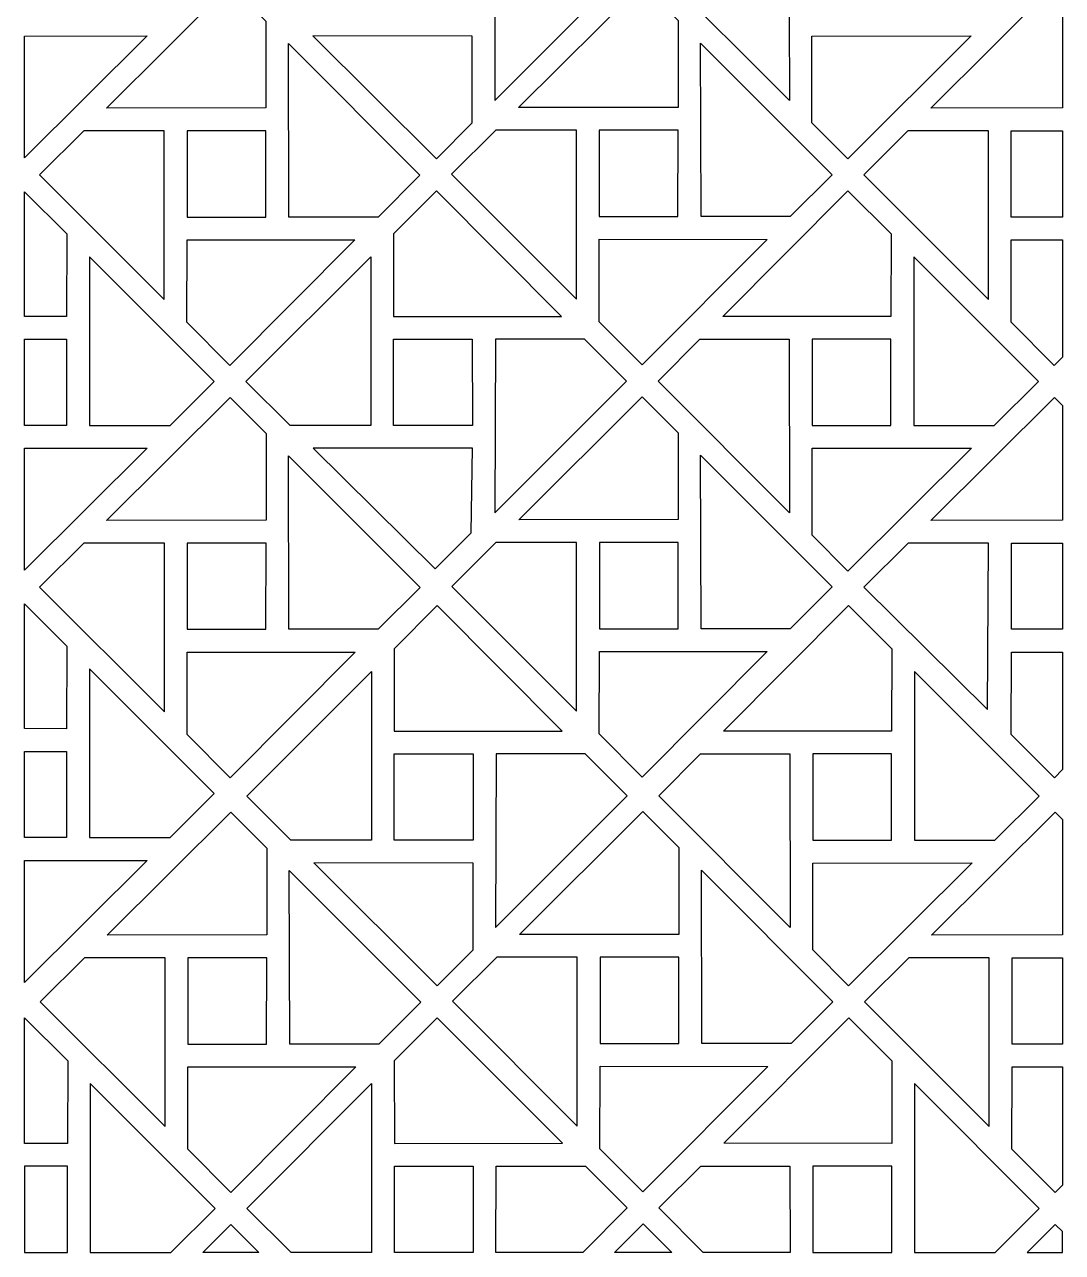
# Model space of a CAD drawing. Header units: centimetres. Extents: x -89 to 89, y -108 to 108.
# Drawn here: x -88.9 to -7.1, y -107.6 to -10.8 of the extents above; entities that cross this region are included whole.
import ezdxf

# ---------------------------------------------------------------- set-up
doc = ezdxf.new("R2010")
doc.units = ezdxf.units.CM
doc.header["$MEASUREMENT"] = 0
doc.layers.add('layer 1', color=7, linetype='Continuous')

msp = doc.modelspace()

# ---------------------------------------------------------------- linework, layer by layer
at = {"layer": 'layer 1', "color": 73}
for points, knots in [([(-51.82533, -16.75327), (-51.82533, -16.75327), (-51.78611, -3.07059), (-51.78611, -3.07059), (-51.78611, -3.07059), (-51.78611, -3.07059), (-44.75305, -3.07059), (-44.75305, -3.07059), (-44.75305, -3.07059), (-44.75305, -3.07059), (-41.45039, -6.36409), (-41.45039, -6.36409), (-41.45039, -6.36409), (-41.45039, -6.36409), (-51.82533, -16.75327), (-51.82533, -16.75327)], [0, 0, 0, 0, 0.2, 0.2, 0.2, 0.2, 0.4, 0.4, 0.4, 0.4, 0.6, 0.6, 0.6, 0.6, 1, 1, 1, 1]), ([(-28.58109, -16.75327), (-28.58109, -16.75327), (-28.62031, -3.07059), (-28.62031, -3.07059), (-28.62031, -3.07059), (-28.62031, -3.07059), (-35.65337, -3.07059), (-35.65337, -3.07059), (-35.65337, -3.07059), (-35.65337, -3.07059), (-38.95603, -6.36409), (-38.95603, -6.36409), (-38.95603, -6.36409), (-38.95603, -6.36409), (-28.58109, -16.75327), (-28.58109, -16.75327)], [0, 0, 0, 0, 0.2, 0.2, 0.2, 0.2, 0.4, 0.4, 0.4, 0.4, 0.6, 0.6, 0.6, 0.6, 1, 1, 1, 1]), ([(-69.86906, -17.34651), (-69.86906, -17.34651), (-69.87036, -10.4938), (-69.87036, -10.4938), (-69.87036, -10.4938), (-69.87036, -10.4938), (-72.70227, -7.65749), (-72.70227, -7.65749), (-72.70227, -7.65749), (-72.70227, -7.65749), (-82.44073, -17.35775), (-82.44073, -17.35775), (-82.44073, -17.35775), (-82.44073, -17.35775), (-69.86906, -17.34651), (-69.86906, -17.34651)], [0, 0, 0, 0, 0.2, 0.2, 0.2, 0.2, 0.4, 0.4, 0.4, 0.4, 0.6, 0.6, 0.6, 0.6, 1, 1, 1, 1]), ([(-37.36549, -17.30217), (-37.36549, -17.30217), (-37.36679, -10.44946), (-37.36679, -10.44946), (-37.36679, -10.44946), (-37.36679, -10.44946), (-40.1987, -7.61315), (-40.1987, -7.61315), (-40.1987, -7.61315), (-40.1987, -7.61315), (-49.93716, -17.31341), (-49.93716, -17.31341), (-49.93716, -17.31341), (-49.93716, -17.31341), (-37.36549, -17.30217), (-37.36549, -17.30217)], [0, 0, 0, 0, 0.2, 0.2, 0.2, 0.2, 0.4, 0.4, 0.4, 0.4, 0.6, 0.6, 0.6, 0.6, 1, 1, 1, 1]), ([(-7.05423, -17.34827), (-7.05423, -17.34827), (-7.05424, -8.30659), (-7.05424, -8.30659), (-7.05424, -8.30659), (-7.05424, -8.30659), (-7.70253, -7.65729), (-7.70253, -7.65729), (-7.70253, -7.65729), (-7.70253, -7.65729), (-17.44099, -17.35755), (-17.44099, -17.35755), (-17.44099, -17.35755), (-17.44099, -17.35755), (-7.05423, -17.34827), (-7.05423, -17.34827)], [0, 0, 0, 0, 0.2, 0.2, 0.2, 0.2, 0.4, 0.4, 0.4, 0.4, 0.6, 0.6, 0.6, 0.6, 1, 1, 1, 1]), ([(-88.90138, -11.67238), (-88.90138, -11.67238), (-88.90136, -21.2869), (-88.90136, -21.2869), (-88.90136, -21.2869), (-88.90136, -21.2869), (-79.24029, -11.66372), (-79.24029, -11.66372), (-79.24029, -11.66372), (-79.24029, -11.66372), (-88.90138, -11.67238), (-88.90138, -11.67238)], [0, 0, 0, 0, 0.25, 0.25, 0.25, 0.25, 0.5, 0.5, 0.5, 0.5, 1, 1, 1, 1]), ([(-68.09994, -12.2682), (-68.09994, -12.2682), (-68.06072, -25.95088), (-68.06072, -25.95088), (-68.06072, -25.95088), (-68.06072, -25.95088), (-61.02766, -25.95088), (-61.02766, -25.95088), (-61.02766, -25.95088), (-61.02766, -25.95088), (-57.725, -22.65738), (-57.725, -22.65738), (-57.725, -22.65738), (-57.725, -22.65738), (-68.09994, -12.2682), (-68.09994, -12.2682)], [0, 0, 0, 0, 0.2, 0.2, 0.2, 0.2, 0.4, 0.4, 0.4, 0.4, 0.6, 0.6, 0.6, 0.6, 1, 1, 1, 1]), ([(-53.59445, -11.67496), (-53.59445, -11.67496), (-53.59575, -18.52767), (-53.59575, -18.52767), (-53.59575, -18.52767), (-53.59575, -18.52767), (-56.42766, -21.36398), (-56.42766, -21.36398), (-56.42766, -21.36398), (-56.42766, -21.36398), (-66.16612, -11.66372), (-66.16612, -11.66372), (-66.16612, -11.66372), (-66.16612, -11.66372), (-53.59445, -11.67496), (-53.59445, -11.67496)], [0, 0, 0, 0, 0.2, 0.2, 0.2, 0.2, 0.4, 0.4, 0.4, 0.4, 0.6, 0.6, 0.6, 0.6, 1, 1, 1, 1]), ([(-35.59637, -12.22386), (-35.59637, -12.22386), (-35.55715, -25.90654), (-35.55715, -25.90654), (-35.55715, -25.90654), (-35.55715, -25.90654), (-28.52409, -25.90654), (-28.52409, -25.90654), (-28.52409, -25.90654), (-28.52409, -25.90654), (-25.22143, -22.61304), (-25.22143, -22.61304), (-25.22143, -22.61304), (-25.22143, -22.61304), (-35.59637, -12.22386), (-35.59637, -12.22386)], [0, 0, 0, 0, 0.2, 0.2, 0.2, 0.2, 0.4, 0.4, 0.4, 0.4, 0.6, 0.6, 0.6, 0.6, 1, 1, 1, 1]), ([(-26.81197, -11.67496), (-26.81197, -11.67496), (-26.81067, -18.52767), (-26.81067, -18.52767), (-26.81067, -18.52767), (-26.81067, -18.52767), (-23.97876, -21.36398), (-23.97876, -21.36398), (-23.97876, -21.36398), (-23.97876, -21.36398), (-14.2403, -11.66372), (-14.2403, -11.66372), (-14.2403, -11.66372), (-14.2403, -11.66372), (-26.81197, -11.67496), (-26.81197, -11.67496)], [0, 0, 0, 0, 0.2, 0.2, 0.2, 0.2, 0.4, 0.4, 0.4, 0.4, 0.6, 0.6, 0.6, 0.6, 1, 1, 1, 1]), ([(-77.88712, -32.46504), (-77.88712, -32.46504), (-87.72497, -22.6213), (-87.72497, -22.6213), (-87.72497, -22.6213), (-87.72497, -22.6213), (-84.23843, -19.152), (-84.23843, -19.152), (-84.23843, -19.152), (-84.23843, -19.152), (-77.8867, -19.15182), (-77.8867, -19.15182), (-77.8867, -19.15182), (-77.8867, -19.15182), (-77.88712, -32.46504), (-77.88712, -32.46504)], [0, 0, 0, 0, 0.2, 0.2, 0.2, 0.2, 0.4, 0.4, 0.4, 0.4, 0.6, 0.6, 0.6, 0.6, 1, 1, 1, 1]), ([(-76.08492, -19.15201), (-76.08492, -19.15201), (-69.86786, -19.15069), (-69.86786, -19.15069), (-69.86786, -19.15069), (-69.86786, -19.15069), (-69.87713, -25.95088), (-69.87713, -25.95088), (-69.87713, -25.95088), (-69.87713, -25.95088), (-76.08452, -25.95088), (-76.08452, -25.95088), (-76.08452, -25.95088), (-76.08452, -25.95088), (-76.08492, -19.15201), (-76.08492, -19.15201)], [0, 0, 0, 0, 0.2, 0.2, 0.2, 0.2, 0.4, 0.4, 0.4, 0.4, 0.6, 0.6, 0.6, 0.6, 1, 1, 1, 1]), ([(-45.38355, -32.4207), (-45.38355, -32.4207), (-55.2214, -22.57696), (-55.2214, -22.57696), (-55.2214, -22.57696), (-55.2214, -22.57696), (-51.73486, -19.10766), (-51.73486, -19.10766), (-51.73486, -19.10766), (-51.73486, -19.10766), (-45.38313, -19.10748), (-45.38313, -19.10748), (-45.38313, -19.10748), (-45.38313, -19.10748), (-45.38355, -32.4207), (-45.38355, -32.4207)], [0, 0, 0, 0, 0.2, 0.2, 0.2, 0.2, 0.4, 0.4, 0.4, 0.4, 0.6, 0.6, 0.6, 0.6, 1, 1, 1, 1]), ([(-43.58135, -19.10767), (-43.58135, -19.10767), (-37.36429, -19.10635), (-37.36429, -19.10635), (-37.36429, -19.10635), (-37.36429, -19.10635), (-37.37356, -25.90654), (-37.37356, -25.90654), (-37.37356, -25.90654), (-37.37356, -25.90654), (-43.58095, -25.90654), (-43.58095, -25.90654), (-43.58095, -25.90654), (-43.58095, -25.90654), (-43.58135, -19.10767), (-43.58135, -19.10767)], [0, 0, 0, 0, 0.2, 0.2, 0.2, 0.2, 0.4, 0.4, 0.4, 0.4, 0.6, 0.6, 0.6, 0.6, 1, 1, 1, 1]), ([(-12.88738, -32.46484), (-12.88738, -32.46484), (-22.72523, -22.6211), (-22.72523, -22.6211), (-22.72523, -22.6211), (-22.72523, -22.6211), (-19.23869, -19.1518), (-19.23869, -19.1518), (-19.23869, -19.1518), (-19.23869, -19.1518), (-12.88696, -19.15162), (-12.88696, -19.15162), (-12.88696, -19.15162), (-12.88696, -19.15162), (-12.88738, -32.46484), (-12.88738, -32.46484)], [0, 0, 0, 0, 0.2, 0.2, 0.2, 0.2, 0.4, 0.4, 0.4, 0.4, 0.6, 0.6, 0.6, 0.6, 1, 1, 1, 1]), ([(-7.05424, -25.95068), (-7.05424, -25.95068), (-7.05423, -19.15096), (-7.05423, -19.15096), (-7.05423, -19.15096), (-7.05423, -19.15096), (-11.08518, -19.15181), (-11.08518, -19.15181), (-11.08518, -19.15181), (-11.08518, -19.15181), (-11.08478, -25.95068), (-11.08478, -25.95068), (-11.08478, -25.95068), (-11.08478, -25.95068), (-7.05424, -25.95068), (-7.05424, -25.95068)], [0, 0, 0, 0, 0.2, 0.2, 0.2, 0.2, 0.4, 0.4, 0.4, 0.4, 0.6, 0.6, 0.6, 0.6, 1, 1, 1, 1]), ([(-88.90138, -23.95147), (-88.90138, -23.95147), (-88.90136, -33.79505), (-88.90136, -33.79505), (-88.90136, -33.79505), (-88.90136, -33.79505), (-85.58544, -33.79851), (-85.58544, -33.79851), (-85.58544, -33.79851), (-85.58544, -33.79851), (-85.56743, -27.28826), (-85.56743, -27.28826), (-85.56743, -27.28826), (-85.56743, -27.28826), (-88.90138, -23.95147), (-88.90138, -23.95147)], [0, 0, 0, 0, 0.2, 0.2, 0.2, 0.2, 0.4, 0.4, 0.4, 0.4, 0.6, 0.6, 0.6, 0.6, 1, 1, 1, 1]), ([(-46.55884, -33.7847), (-46.55884, -33.7847), (-59.79877, -33.79851), (-59.79877, -33.79851), (-59.79877, -33.79851), (-59.79877, -33.79851), (-59.81678, -27.28826), (-59.81678, -27.28826), (-59.81678, -27.28826), (-59.81678, -27.28826), (-56.41657, -23.88514), (-56.41657, -23.88514), (-56.41657, -23.88514), (-56.41657, -23.88514), (-46.55884, -33.7847), (-46.55884, -33.7847)], [0, 0, 0, 0, 0.2, 0.2, 0.2, 0.2, 0.4, 0.4, 0.4, 0.4, 0.6, 0.6, 0.6, 0.6, 1, 1, 1, 1]), ([(-33.82538, -33.7847), (-33.82538, -33.7847), (-20.58545, -33.79851), (-20.58545, -33.79851), (-20.58545, -33.79851), (-20.58545, -33.79851), (-20.56744, -27.28826), (-20.56744, -27.28826), (-20.56744, -27.28826), (-20.56744, -27.28826), (-23.96765, -23.88514), (-23.96765, -23.88514), (-23.96765, -23.88514), (-23.96765, -23.88514), (-33.82538, -33.7847), (-33.82538, -33.7847)], [0, 0, 0, 0, 0.2, 0.2, 0.2, 0.2, 0.4, 0.4, 0.4, 0.4, 0.6, 0.6, 0.6, 0.6, 1, 1, 1, 1]), ([(-62.84455, -27.75788), (-62.84455, -27.75788), (-76.08448, -27.74407), (-76.08448, -27.74407), (-76.08448, -27.74407), (-76.08448, -27.74407), (-76.10249, -34.25432), (-76.10249, -34.25432), (-76.10249, -34.25432), (-76.10249, -34.25432), (-72.70228, -37.65744), (-72.70228, -37.65744), (-72.70228, -37.65744), (-72.70228, -37.65744), (-62.84455, -27.75788), (-62.84455, -27.75788)], [0, 0, 0, 0, 0.2, 0.2, 0.2, 0.2, 0.4, 0.4, 0.4, 0.4, 0.6, 0.6, 0.6, 0.6, 1, 1, 1, 1]), ([(-30.34098, -27.71354), (-30.34098, -27.71354), (-43.58091, -27.69973), (-43.58091, -27.69973), (-43.58091, -27.69973), (-43.58091, -27.69973), (-43.59892, -34.20998), (-43.59892, -34.20998), (-43.59892, -34.20998), (-43.59892, -34.20998), (-40.19871, -37.6131), (-40.19871, -37.6131), (-40.19871, -37.6131), (-40.19871, -37.6131), (-30.34098, -27.71354), (-30.34098, -27.71354)], [0, 0, 0, 0, 0.2, 0.2, 0.2, 0.2, 0.4, 0.4, 0.4, 0.4, 0.6, 0.6, 0.6, 0.6, 1, 1, 1, 1]), ([(-7.05424, -37.00617), (-7.05424, -37.00617), (-7.05424, -27.74807), (-7.05424, -27.74807), (-7.05424, -27.74807), (-7.05424, -27.74807), (-11.08474, -27.74387), (-11.08474, -27.74387), (-11.08474, -27.74387), (-11.08474, -27.74387), (-11.10275, -34.25412), (-11.10275, -34.25412), (-11.10275, -34.25412), (-11.10275, -34.25412), (-7.70254, -37.65724), (-7.70254, -37.65724), (-7.70254, -37.65724), (-7.70254, -37.65724), (-7.05424, -37.00617), (-7.05424, -37.00617)], [0, 0, 0, 0, 0.16666667, 0.16666667, 0.16666667, 0.16666667, 0.33333333, 0.33333333, 0.33333333, 0.33333333, 0.5, 0.5, 0.5, 0.5, 0.66666667, 0.66666667, 0.66666667, 0.66666667, 1, 1, 1, 1]), ([(-83.7828, -29.07754), (-83.7828, -29.07754), (-73.94495, -38.92128), (-73.94495, -38.92128), (-73.94495, -38.92128), (-73.94495, -38.92128), (-77.43149, -42.39058), (-77.43149, -42.39058), (-77.43149, -42.39058), (-77.43149, -42.39058), (-83.78322, -42.39076), (-83.78322, -42.39076), (-83.78322, -42.39076), (-83.78322, -42.39076), (-83.7828, -29.07754), (-83.7828, -29.07754)], [0, 0, 0, 0, 0.2, 0.2, 0.2, 0.2, 0.4, 0.4, 0.4, 0.4, 0.6, 0.6, 0.6, 0.6, 1, 1, 1, 1]), ([(-61.60141, -29.07754), (-61.60141, -29.07754), (-71.43926, -38.92128), (-71.43926, -38.92128), (-71.43926, -38.92128), (-71.43926, -38.92128), (-67.95272, -42.39058), (-67.95272, -42.39058), (-67.95272, -42.39058), (-67.95272, -42.39058), (-61.60099, -42.39076), (-61.60099, -42.39076), (-61.60099, -42.39076), (-61.60099, -42.39076), (-61.60141, -29.07754), (-61.60141, -29.07754)], [0, 0, 0, 0, 0.2, 0.2, 0.2, 0.2, 0.4, 0.4, 0.4, 0.4, 0.6, 0.6, 0.6, 0.6, 1, 1, 1, 1]), ([(-18.78281, -29.07754), (-18.78281, -29.07754), (-8.94496, -38.92128), (-8.94496, -38.92128), (-8.94496, -38.92128), (-8.94496, -38.92128), (-12.4315, -42.39058), (-12.4315, -42.39058), (-12.4315, -42.39058), (-12.4315, -42.39058), (-18.78323, -42.39076), (-18.78323, -42.39076), (-18.78323, -42.39076), (-18.78323, -42.39076), (-18.78281, -29.07754), (-18.78281, -29.07754)], [0, 0, 0, 0, 0.2, 0.2, 0.2, 0.2, 0.4, 0.4, 0.4, 0.4, 0.6, 0.6, 0.6, 0.6, 1, 1, 1, 1]), ([(-88.90138, -35.5917), (-88.90138, -35.5917), (-88.90138, -42.39126), (-88.90138, -42.39126), (-88.90138, -42.39126), (-88.90138, -42.39126), (-85.585, -42.39057), (-85.585, -42.39057), (-85.585, -42.39057), (-85.585, -42.39057), (-85.5854, -35.5917), (-85.5854, -35.5917), (-85.5854, -35.5917), (-85.5854, -35.5917), (-88.90138, -35.5917), (-88.90138, -35.5917)], [0, 0, 0, 0, 0.2, 0.2, 0.2, 0.2, 0.4, 0.4, 0.4, 0.4, 0.6, 0.6, 0.6, 0.6, 1, 1, 1, 1]), ([(-59.79921, -42.39057), (-59.79921, -42.39057), (-53.58215, -42.39189), (-53.58215, -42.39189), (-53.58215, -42.39189), (-53.58215, -42.39189), (-53.59142, -35.5917), (-53.59142, -35.5917), (-53.59142, -35.5917), (-53.59142, -35.5917), (-59.79881, -35.5917), (-59.79881, -35.5917), (-59.79881, -35.5917), (-59.79881, -35.5917), (-59.79921, -42.39057), (-59.79921, -42.39057)], [0, 0, 0, 0, 0.2, 0.2, 0.2, 0.2, 0.4, 0.4, 0.4, 0.4, 0.6, 0.6, 0.6, 0.6, 1, 1, 1, 1]), ([(-51.81423, -49.27438), (-51.81423, -49.27438), (-51.77501, -35.5917), (-51.77501, -35.5917), (-51.77501, -35.5917), (-51.77501, -35.5917), (-44.74195, -35.5917), (-44.74195, -35.5917), (-44.74195, -35.5917), (-44.74195, -35.5917), (-41.43929, -38.8852), (-41.43929, -38.8852), (-41.43929, -38.8852), (-41.43929, -38.8852), (-51.81423, -49.27438), (-51.81423, -49.27438)], [0, 0, 0, 0, 0.2, 0.2, 0.2, 0.2, 0.4, 0.4, 0.4, 0.4, 0.6, 0.6, 0.6, 0.6, 1, 1, 1, 1]), ([(-28.56999, -49.27438), (-28.56999, -49.27438), (-28.60921, -35.5917), (-28.60921, -35.5917), (-28.60921, -35.5917), (-28.60921, -35.5917), (-35.64227, -35.5917), (-35.64227, -35.5917), (-35.64227, -35.5917), (-35.64227, -35.5917), (-38.94493, -38.8852), (-38.94493, -38.8852), (-38.94493, -38.8852), (-38.94493, -38.8852), (-28.56999, -49.27438), (-28.56999, -49.27438)], [0, 0, 0, 0, 0.2, 0.2, 0.2, 0.2, 0.4, 0.4, 0.4, 0.4, 0.6, 0.6, 0.6, 0.6, 1, 1, 1, 1]), ([(-20.58501, -42.39057), (-20.58501, -42.39057), (-26.80207, -42.39189), (-26.80207, -42.39189), (-26.80207, -42.39189), (-26.80207, -42.39189), (-26.7928, -35.5917), (-26.7928, -35.5917), (-26.7928, -35.5917), (-26.7928, -35.5917), (-20.58541, -35.5917), (-20.58541, -35.5917), (-20.58541, -35.5917), (-20.58541, -35.5917), (-20.58501, -42.39057), (-20.58501, -42.39057)], [0, 0, 0, 0, 0.2, 0.2, 0.2, 0.2, 0.4, 0.4, 0.4, 0.4, 0.6, 0.6, 0.6, 0.6, 1, 1, 1, 1]), ([(-69.85796, -49.86762), (-69.85796, -49.86762), (-69.85926, -43.01491), (-69.85926, -43.01491), (-69.85926, -43.01491), (-69.85926, -43.01491), (-72.69117, -40.1786), (-72.69117, -40.1786), (-72.69117, -40.1786), (-72.69117, -40.1786), (-82.42963, -49.87886), (-82.42963, -49.87886), (-82.42963, -49.87886), (-82.42963, -49.87886), (-69.85796, -49.86762), (-69.85796, -49.86762)], [0, 0, 0, 0, 0.2, 0.2, 0.2, 0.2, 0.4, 0.4, 0.4, 0.4, 0.6, 0.6, 0.6, 0.6, 1, 1, 1, 1]), ([(-37.35439, -49.82328), (-37.35439, -49.82328), (-37.35569, -42.97057), (-37.35569, -42.97057), (-37.35569, -42.97057), (-37.35569, -42.97057), (-40.1876, -40.13426), (-40.1876, -40.13426), (-40.1876, -40.13426), (-40.1876, -40.13426), (-49.92606, -49.83452), (-49.92606, -49.83452), (-49.92606, -49.83452), (-49.92606, -49.83452), (-37.35439, -49.82328), (-37.35439, -49.82328)], [0, 0, 0, 0, 0.2, 0.2, 0.2, 0.2, 0.4, 0.4, 0.4, 0.4, 0.6, 0.6, 0.6, 0.6, 1, 1, 1, 1]), ([(-7.05423, -49.86937), (-7.05423, -49.86937), (-7.05423, -40.81659), (-7.05423, -40.81659), (-7.05423, -40.81659), (-7.05423, -40.81659), (-7.69143, -40.1784), (-7.69143, -40.1784), (-7.69143, -40.1784), (-7.69143, -40.1784), (-17.42989, -49.87866), (-17.42989, -49.87866), (-17.42989, -49.87866), (-17.42989, -49.87866), (-7.05423, -49.86937), (-7.05423, -49.86937)], [0, 0, 0, 0, 0.2, 0.2, 0.2, 0.2, 0.4, 0.4, 0.4, 0.4, 0.6, 0.6, 0.6, 0.6, 1, 1, 1, 1]), ([(-88.90137, -44.19345), (-88.90137, -44.19345), (-88.90137, -53.81907), (-88.90137, -53.81907), (-88.90137, -53.81907), (-88.90137, -53.81907), (-79.22919, -44.18483), (-79.22919, -44.18483), (-79.22919, -44.18483), (-79.22919, -44.18483), (-88.90137, -44.19345), (-88.90137, -44.19345)], [0, 0, 0, 0, 0.25, 0.25, 0.25, 0.25, 0.5, 0.5, 0.5, 0.5, 1, 1, 1, 1]), ([(-53.58335, -44.19607), (-53.58335, -44.19607), (-53.68247, -50.86794), (-53.68247, -50.86794), (-53.68247, -50.86794), (-53.68247, -50.86794), (-56.51438, -53.70425), (-56.51438, -53.70425), (-56.51438, -53.70425), (-56.51438, -53.70425), (-66.15502, -44.18483), (-66.15502, -44.18483), (-66.15502, -44.18483), (-66.15502, -44.18483), (-53.58335, -44.19607), (-53.58335, -44.19607)], [0, 0, 0, 0, 0.2, 0.2, 0.2, 0.2, 0.4, 0.4, 0.4, 0.4, 0.6, 0.6, 0.6, 0.6, 1, 1, 1, 1]), ([(-26.80087, -44.19607), (-26.80087, -44.19607), (-26.79957, -51.04878), (-26.79957, -51.04878), (-26.79957, -51.04878), (-26.79957, -51.04878), (-23.96766, -53.88509), (-23.96766, -53.88509), (-23.96766, -53.88509), (-23.96766, -53.88509), (-14.2292, -44.18483), (-14.2292, -44.18483), (-14.2292, -44.18483), (-14.2292, -44.18483), (-26.80087, -44.19607), (-26.80087, -44.19607)], [0, 0, 0, 0, 0.2, 0.2, 0.2, 0.2, 0.4, 0.4, 0.4, 0.4, 0.6, 0.6, 0.6, 0.6, 1, 1, 1, 1]), ([(-68.08884, -44.78931), (-68.08884, -44.78931), (-68.04962, -58.47199), (-68.04962, -58.47199), (-68.04962, -58.47199), (-68.04962, -58.47199), (-61.01656, -58.47199), (-61.01656, -58.47199), (-61.01656, -58.47199), (-61.01656, -58.47199), (-57.7139, -55.17849), (-57.7139, -55.17849), (-57.7139, -55.17849), (-57.7139, -55.17849), (-68.08884, -44.78931), (-68.08884, -44.78931)], [0, 0, 0, 0, 0.2, 0.2, 0.2, 0.2, 0.4, 0.4, 0.4, 0.4, 0.6, 0.6, 0.6, 0.6, 1, 1, 1, 1]), ([(-35.58527, -44.74497), (-35.58527, -44.74497), (-35.54605, -58.42765), (-35.54605, -58.42765), (-35.54605, -58.42765), (-35.54605, -58.42765), (-28.51299, -58.42765), (-28.51299, -58.42765), (-28.51299, -58.42765), (-28.51299, -58.42765), (-25.21033, -55.13415), (-25.21033, -55.13415), (-25.21033, -55.13415), (-25.21033, -55.13415), (-35.58527, -44.74497), (-35.58527, -44.74497)], [0, 0, 0, 0, 0.2, 0.2, 0.2, 0.2, 0.4, 0.4, 0.4, 0.4, 0.6, 0.6, 0.6, 0.6, 1, 1, 1, 1]), ([(-77.87602, -64.98615), (-77.87602, -64.98615), (-87.71387, -55.14241), (-87.71387, -55.14241), (-87.71387, -55.14241), (-87.71387, -55.14241), (-84.22733, -51.67311), (-84.22733, -51.67311), (-84.22733, -51.67311), (-84.22733, -51.67311), (-77.8756, -51.67293), (-77.8756, -51.67293), (-77.8756, -51.67293), (-77.8756, -51.67293), (-77.87602, -64.98615), (-77.87602, -64.98615)], [0, 0, 0, 0, 0.2, 0.2, 0.2, 0.2, 0.4, 0.4, 0.4, 0.4, 0.6, 0.6, 0.6, 0.6, 1, 1, 1, 1]), ([(-76.07382, -51.67312), (-76.07382, -51.67312), (-69.85676, -51.6718), (-69.85676, -51.6718), (-69.85676, -51.6718), (-69.85676, -51.6718), (-69.86603, -58.47199), (-69.86603, -58.47199), (-69.86603, -58.47199), (-69.86603, -58.47199), (-76.07342, -58.47199), (-76.07342, -58.47199), (-76.07342, -58.47199), (-76.07342, -58.47199), (-76.07382, -51.67312), (-76.07382, -51.67312)], [0, 0, 0, 0, 0.2, 0.2, 0.2, 0.2, 0.4, 0.4, 0.4, 0.4, 0.6, 0.6, 0.6, 0.6, 1, 1, 1, 1]), ([(-45.37245, -64.94181), (-45.37245, -64.94181), (-55.2103, -55.09807), (-55.2103, -55.09807), (-55.2103, -55.09807), (-55.2103, -55.09807), (-51.72376, -51.62877), (-51.72376, -51.62877), (-51.72376, -51.62877), (-51.72376, -51.62877), (-45.37203, -51.62859), (-45.37203, -51.62859), (-45.37203, -51.62859), (-45.37203, -51.62859), (-45.37245, -64.94181), (-45.37245, -64.94181)], [0, 0, 0, 0, 0.2, 0.2, 0.2, 0.2, 0.4, 0.4, 0.4, 0.4, 0.6, 0.6, 0.6, 0.6, 1, 1, 1, 1]), ([(-43.57025, -51.62878), (-43.57025, -51.62878), (-37.35319, -51.62746), (-37.35319, -51.62746), (-37.35319, -51.62746), (-37.35319, -51.62746), (-37.36246, -58.42765), (-37.36246, -58.42765), (-37.36246, -58.42765), (-37.36246, -58.42765), (-43.56985, -58.42765), (-43.56985, -58.42765), (-43.56985, -58.42765), (-43.56985, -58.42765), (-43.57025, -51.62878), (-43.57025, -51.62878)], [0, 0, 0, 0, 0.2, 0.2, 0.2, 0.2, 0.4, 0.4, 0.4, 0.4, 0.6, 0.6, 0.6, 0.6, 1, 1, 1, 1]), ([(-12.9741, -64.80511), (-12.9741, -64.80511), (-22.71413, -55.14221), (-22.71413, -55.14221), (-22.71413, -55.14221), (-22.71413, -55.14221), (-19.22759, -51.67291), (-19.22759, -51.67291), (-19.22759, -51.67291), (-19.22759, -51.67291), (-12.87586, -51.67273), (-12.87586, -51.67273), (-12.87586, -51.67273), (-12.87586, -51.67273), (-12.9741, -64.80511), (-12.9741, -64.80511)], [0, 0, 0, 0, 0.2, 0.2, 0.2, 0.2, 0.4, 0.4, 0.4, 0.4, 0.6, 0.6, 0.6, 0.6, 1, 1, 1, 1]), ([(-7.05423, -58.47179), (-7.05423, -58.47179), (-7.05423, -51.67206), (-7.05423, -51.67206), (-7.05423, -51.67206), (-7.05423, -51.67206), (-11.07408, -51.67292), (-11.07408, -51.67292), (-11.07408, -51.67292), (-11.07408, -51.67292), (-11.07368, -58.47179), (-11.07368, -58.47179), (-11.07368, -58.47179), (-11.07368, -58.47179), (-7.05423, -58.47179), (-7.05423, -58.47179)], [0, 0, 0, 0, 0.2, 0.2, 0.2, 0.2, 0.4, 0.4, 0.4, 0.4, 0.6, 0.6, 0.6, 0.6, 1, 1, 1, 1]), ([(-88.90137, -56.46529), (-88.90137, -56.46529), (-88.90136, -66.30828), (-88.90136, -66.30828), (-88.90136, -66.30828), (-88.90136, -66.30828), (-85.58604, -66.31175), (-85.58604, -66.31175), (-85.58604, -66.31175), (-85.58604, -66.31175), (-85.56803, -59.8015), (-85.56803, -59.8015), (-85.56803, -59.8015), (-85.56803, -59.8015), (-88.90137, -56.46529), (-88.90137, -56.46529)], [0, 0, 0, 0, 0.2, 0.2, 0.2, 0.2, 0.4, 0.4, 0.4, 0.4, 0.6, 0.6, 0.6, 0.6, 1, 1, 1, 1]), ([(-46.50367, -66.50039), (-46.50367, -66.50039), (-59.7436, -66.5142), (-59.7436, -66.5142), (-59.7436, -66.5142), (-59.7436, -66.5142), (-59.76161, -60.00395), (-59.76161, -60.00395), (-59.76161, -60.00395), (-59.76161, -60.00395), (-56.3614, -56.60083), (-56.3614, -56.60083), (-56.3614, -56.60083), (-56.3614, -56.60083), (-46.50367, -66.50039), (-46.50367, -66.50039)], [0, 0, 0, 0, 0.2, 0.2, 0.2, 0.2, 0.4, 0.4, 0.4, 0.4, 0.6, 0.6, 0.6, 0.6, 1, 1, 1, 1]), ([(-33.77021, -66.50039), (-33.77021, -66.50039), (-20.53028, -66.5142), (-20.53028, -66.5142), (-20.53028, -66.5142), (-20.53028, -66.5142), (-20.51227, -60.00395), (-20.51227, -60.00395), (-20.51227, -60.00395), (-20.51227, -60.00395), (-23.91248, -56.60083), (-23.91248, -56.60083), (-23.91248, -56.60083), (-23.91248, -56.60083), (-33.77021, -66.50039), (-33.77021, -66.50039)], [0, 0, 0, 0, 0.2, 0.2, 0.2, 0.2, 0.4, 0.4, 0.4, 0.4, 0.6, 0.6, 0.6, 0.6, 1, 1, 1, 1]), ([(-62.83345, -60.27899), (-62.83345, -60.27899), (-76.07338, -60.26518), (-76.07338, -60.26518), (-76.07338, -60.26518), (-76.07338, -60.26518), (-76.09139, -66.77543), (-76.09139, -66.77543), (-76.09139, -66.77543), (-76.09139, -66.77543), (-72.69118, -70.17855), (-72.69118, -70.17855), (-72.69118, -70.17855), (-72.69118, -70.17855), (-62.83345, -60.27899), (-62.83345, -60.27899)], [0, 0, 0, 0, 0.2, 0.2, 0.2, 0.2, 0.4, 0.4, 0.4, 0.4, 0.6, 0.6, 0.6, 0.6, 1, 1, 1, 1]), ([(-30.32988, -60.23465), (-30.32988, -60.23465), (-43.56981, -60.22084), (-43.56981, -60.22084), (-43.56981, -60.22084), (-43.56981, -60.22084), (-43.58782, -66.73109), (-43.58782, -66.73109), (-43.58782, -66.73109), (-43.58782, -66.73109), (-40.18761, -70.13421), (-40.18761, -70.13421), (-40.18761, -70.13421), (-40.18761, -70.13421), (-30.32988, -60.23465), (-30.32988, -60.23465)], [0, 0, 0, 0, 0.2, 0.2, 0.2, 0.2, 0.4, 0.4, 0.4, 0.4, 0.6, 0.6, 0.6, 0.6, 1, 1, 1, 1]), ([(-7.05423, -69.53842), (-7.05423, -69.53842), (-7.05424, -60.26917), (-7.05424, -60.26917), (-7.05424, -60.26917), (-7.05424, -60.26917), (-11.07364, -60.26498), (-11.07364, -60.26498), (-11.07364, -60.26498), (-11.07364, -60.26498), (-11.09165, -66.77523), (-11.09165, -66.77523), (-11.09165, -66.77523), (-11.09165, -66.77523), (-7.69144, -70.17835), (-7.69144, -70.17835), (-7.69144, -70.17835), (-7.69144, -70.17835), (-7.05423, -69.53842), (-7.05423, -69.53842)], [0, 0, 0, 0, 0.16666667, 0.16666667, 0.16666667, 0.16666667, 0.33333333, 0.33333333, 0.33333333, 0.33333333, 0.5, 0.5, 0.5, 0.5, 0.66666667, 0.66666667, 0.66666667, 0.66666667, 1, 1, 1, 1]), ([(-83.7834, -61.59078), (-83.7834, -61.59078), (-73.94555, -71.43452), (-73.94555, -71.43452), (-73.94555, -71.43452), (-73.94555, -71.43452), (-77.43209, -74.90382), (-77.43209, -74.90382), (-77.43209, -74.90382), (-77.43209, -74.90382), (-83.78382, -74.904), (-83.78382, -74.904), (-83.78382, -74.904), (-83.78382, -74.904), (-83.7834, -61.59078), (-83.7834, -61.59078)], [0, 0, 0, 0, 0.2, 0.2, 0.2, 0.2, 0.4, 0.4, 0.4, 0.4, 0.6, 0.6, 0.6, 0.6, 1, 1, 1, 1]), ([(-61.54624, -61.79323), (-61.54624, -61.79323), (-71.38409, -71.63697), (-71.38409, -71.63697), (-71.38409, -71.63697), (-71.38409, -71.63697), (-67.89755, -75.10627), (-67.89755, -75.10627), (-67.89755, -75.10627), (-67.89755, -75.10627), (-61.54582, -75.10645), (-61.54582, -75.10645), (-61.54582, -75.10645), (-61.54582, -75.10645), (-61.54624, -61.79323), (-61.54624, -61.79323)], [0, 0, 0, 0, 0.2, 0.2, 0.2, 0.2, 0.4, 0.4, 0.4, 0.4, 0.6, 0.6, 0.6, 0.6, 1, 1, 1, 1]), ([(-18.72764, -61.79323), (-18.72764, -61.79323), (-8.88979, -71.63697), (-8.88979, -71.63697), (-8.88979, -71.63697), (-8.88979, -71.63697), (-12.37633, -75.10627), (-12.37633, -75.10627), (-12.37633, -75.10627), (-12.37633, -75.10627), (-18.72806, -75.10645), (-18.72806, -75.10645), (-18.72806, -75.10645), (-18.72806, -75.10645), (-18.72764, -61.79323), (-18.72764, -61.79323)], [0, 0, 0, 0, 0.2, 0.2, 0.2, 0.2, 0.4, 0.4, 0.4, 0.4, 0.6, 0.6, 0.6, 0.6, 1, 1, 1, 1]), ([(-88.90137, -68.10494), (-88.90137, -68.10494), (-88.90138, -74.9045), (-88.90138, -74.9045), (-88.90138, -74.9045), (-88.90138, -74.9045), (-85.5856, -74.90381), (-85.5856, -74.90381), (-85.5856, -74.90381), (-85.5856, -74.90381), (-85.586, -68.10494), (-85.586, -68.10494), (-85.586, -68.10494), (-85.586, -68.10494), (-88.90137, -68.10494), (-88.90137, -68.10494)], [0, 0, 0, 0, 0.2, 0.2, 0.2, 0.2, 0.4, 0.4, 0.4, 0.4, 0.6, 0.6, 0.6, 0.6, 1, 1, 1, 1]), ([(-59.74404, -75.10626), (-59.74404, -75.10626), (-53.52698, -75.10758), (-53.52698, -75.10758), (-53.52698, -75.10758), (-53.52698, -75.10758), (-53.53625, -68.30739), (-53.53625, -68.30739), (-53.53625, -68.30739), (-53.53625, -68.30739), (-59.74364, -68.30739), (-59.74364, -68.30739), (-59.74364, -68.30739), (-59.74364, -68.30739), (-59.74404, -75.10626), (-59.74404, -75.10626)], [0, 0, 0, 0, 0.2, 0.2, 0.2, 0.2, 0.4, 0.4, 0.4, 0.4, 0.6, 0.6, 0.6, 0.6, 1, 1, 1, 1]), ([(-51.75906, -81.99007), (-51.75906, -81.99007), (-51.71984, -68.30739), (-51.71984, -68.30739), (-51.71984, -68.30739), (-51.71984, -68.30739), (-44.68678, -68.30739), (-44.68678, -68.30739), (-44.68678, -68.30739), (-44.68678, -68.30739), (-41.38412, -71.60089), (-41.38412, -71.60089), (-41.38412, -71.60089), (-41.38412, -71.60089), (-51.75906, -81.99007), (-51.75906, -81.99007)], [0, 0, 0, 0, 0.2, 0.2, 0.2, 0.2, 0.4, 0.4, 0.4, 0.4, 0.6, 0.6, 0.6, 0.6, 1, 1, 1, 1]), ([(-28.51482, -81.99007), (-28.51482, -81.99007), (-28.55404, -68.30739), (-28.55404, -68.30739), (-28.55404, -68.30739), (-28.55404, -68.30739), (-35.5871, -68.30739), (-35.5871, -68.30739), (-35.5871, -68.30739), (-35.5871, -68.30739), (-38.88976, -71.60089), (-38.88976, -71.60089), (-38.88976, -71.60089), (-38.88976, -71.60089), (-28.51482, -81.99007), (-28.51482, -81.99007)], [0, 0, 0, 0, 0.2, 0.2, 0.2, 0.2, 0.4, 0.4, 0.4, 0.4, 0.6, 0.6, 0.6, 0.6, 1, 1, 1, 1]), ([(-20.52984, -75.10626), (-20.52984, -75.10626), (-26.7469, -75.10758), (-26.7469, -75.10758), (-26.7469, -75.10758), (-26.7469, -75.10758), (-26.73763, -68.30739), (-26.73763, -68.30739), (-26.73763, -68.30739), (-26.73763, -68.30739), (-20.53024, -68.30739), (-20.53024, -68.30739), (-20.53024, -68.30739), (-20.53024, -68.30739), (-20.52984, -75.10626), (-20.52984, -75.10626)], [0, 0, 0, 0, 0.2, 0.2, 0.2, 0.2, 0.4, 0.4, 0.4, 0.4, 0.6, 0.6, 0.6, 0.6, 1, 1, 1, 1]), ([(-69.80279, -82.58331), (-69.80279, -82.58331), (-69.80409, -75.7306), (-69.80409, -75.7306), (-69.80409, -75.7306), (-69.80409, -75.7306), (-72.636, -72.89429), (-72.636, -72.89429), (-72.636, -72.89429), (-72.636, -72.89429), (-82.37446, -82.59455), (-82.37446, -82.59455), (-82.37446, -82.59455), (-82.37446, -82.59455), (-69.80279, -82.58331), (-69.80279, -82.58331)], [0, 0, 0, 0, 0.2, 0.2, 0.2, 0.2, 0.4, 0.4, 0.4, 0.4, 0.6, 0.6, 0.6, 0.6, 1, 1, 1, 1]), ([(-37.29922, -82.53897), (-37.29922, -82.53897), (-37.30052, -75.68626), (-37.30052, -75.68626), (-37.30052, -75.68626), (-37.30052, -75.68626), (-40.13243, -72.84995), (-40.13243, -72.84995), (-40.13243, -72.84995), (-40.13243, -72.84995), (-49.87089, -82.55021), (-49.87089, -82.55021), (-49.87089, -82.55021), (-49.87089, -82.55021), (-37.29922, -82.53897), (-37.29922, -82.53897)], [0, 0, 0, 0, 0.2, 0.2, 0.2, 0.2, 0.4, 0.4, 0.4, 0.4, 0.6, 0.6, 0.6, 0.6, 1, 1, 1, 1]), ([(-7.05422, -82.58511), (-7.05422, -82.58511), (-7.05423, -73.47702), (-7.05423, -73.47702), (-7.05423, -73.47702), (-7.05423, -73.47702), (-7.63626, -72.89409), (-7.63626, -72.89409), (-7.63626, -72.89409), (-7.63626, -72.89409), (-17.37472, -82.59435), (-17.37472, -82.59435), (-17.37472, -82.59435), (-17.37472, -82.59435), (-7.05422, -82.58511), (-7.05422, -82.58511)], [0, 0, 0, 0, 0.2, 0.2, 0.2, 0.2, 0.4, 0.4, 0.4, 0.4, 0.6, 0.6, 0.6, 0.6, 1, 1, 1, 1]), ([(-88.90138, -76.70671), (-88.90138, -76.70671), (-88.90136, -86.3317), (-88.90136, -86.3317), (-88.90136, -86.3317), (-88.90136, -86.3317), (-79.22979, -76.69807), (-79.22979, -76.69807), (-79.22979, -76.69807), (-79.22979, -76.69807), (-88.90138, -76.70671), (-88.90138, -76.70671)], [0, 0, 0, 0, 0.25, 0.25, 0.25, 0.25, 0.5, 0.5, 0.5, 0.5, 1, 1, 1, 1]), ([(-53.52818, -76.91176), (-53.52818, -76.91176), (-53.52948, -83.76447), (-53.52948, -83.76447), (-53.52948, -83.76447), (-53.52948, -83.76447), (-56.36139, -86.60078), (-56.36139, -86.60078), (-56.36139, -86.60078), (-56.36139, -86.60078), (-66.09985, -76.90052), (-66.09985, -76.90052), (-66.09985, -76.90052), (-66.09985, -76.90052), (-53.52818, -76.91176), (-53.52818, -76.91176)], [0, 0, 0, 0, 0.2, 0.2, 0.2, 0.2, 0.4, 0.4, 0.4, 0.4, 0.6, 0.6, 0.6, 0.6, 1, 1, 1, 1]), ([(-35.5301, -77.46066), (-35.5301, -77.46066), (-35.49088, -91.14334), (-35.49088, -91.14334), (-35.49088, -91.14334), (-35.49088, -91.14334), (-28.45782, -91.14334), (-28.45782, -91.14334), (-28.45782, -91.14334), (-28.45782, -91.14334), (-25.15516, -87.84984), (-25.15516, -87.84984), (-25.15516, -87.84984), (-25.15516, -87.84984), (-35.5301, -77.46066), (-35.5301, -77.46066)], [0, 0, 0, 0, 0.2, 0.2, 0.2, 0.2, 0.4, 0.4, 0.4, 0.4, 0.6, 0.6, 0.6, 0.6, 1, 1, 1, 1]), ([(-26.7457, -76.91176), (-26.7457, -76.91176), (-26.7444, -83.76447), (-26.7444, -83.76447), (-26.7444, -83.76447), (-26.7444, -83.76447), (-23.91249, -86.60078), (-23.91249, -86.60078), (-23.91249, -86.60078), (-23.91249, -86.60078), (-14.17403, -76.90052), (-14.17403, -76.90052), (-14.17403, -76.90052), (-14.17403, -76.90052), (-26.7457, -76.91176), (-26.7457, -76.91176)], [0, 0, 0, 0, 0.2, 0.2, 0.2, 0.2, 0.4, 0.4, 0.4, 0.4, 0.6, 0.6, 0.6, 0.6, 1, 1, 1, 1]), ([(-68.03367, -77.505), (-68.03367, -77.505), (-67.99445, -91.18768), (-67.99445, -91.18768), (-67.99445, -91.18768), (-67.99445, -91.18768), (-60.96139, -91.18768), (-60.96139, -91.18768), (-60.96139, -91.18768), (-60.96139, -91.18768), (-57.65873, -87.89418), (-57.65873, -87.89418), (-57.65873, -87.89418), (-57.65873, -87.89418), (-68.03367, -77.505), (-68.03367, -77.505)], [0, 0, 0, 0, 0.2, 0.2, 0.2, 0.2, 0.4, 0.4, 0.4, 0.4, 0.6, 0.6, 0.6, 0.6, 1, 1, 1, 1]), ([(-77.82085, -97.70184), (-77.82085, -97.70184), (-87.6587, -87.8581), (-87.6587, -87.8581), (-87.6587, -87.8581), (-87.6587, -87.8581), (-84.17216, -84.3888), (-84.17216, -84.3888), (-84.17216, -84.3888), (-84.17216, -84.3888), (-77.82043, -84.38862), (-77.82043, -84.38862), (-77.82043, -84.38862), (-77.82043, -84.38862), (-77.82085, -97.70184), (-77.82085, -97.70184)], [0, 0, 0, 0, 0.2, 0.2, 0.2, 0.2, 0.4, 0.4, 0.4, 0.4, 0.6, 0.6, 0.6, 0.6, 1, 1, 1, 1]), ([(-76.01865, -84.38881), (-76.01865, -84.38881), (-69.80159, -84.38749), (-69.80159, -84.38749), (-69.80159, -84.38749), (-69.80159, -84.38749), (-69.81086, -91.18768), (-69.81086, -91.18768), (-69.81086, -91.18768), (-69.81086, -91.18768), (-76.01825, -91.18768), (-76.01825, -91.18768), (-76.01825, -91.18768), (-76.01825, -91.18768), (-76.01865, -84.38881), (-76.01865, -84.38881)], [0, 0, 0, 0, 0.2, 0.2, 0.2, 0.2, 0.4, 0.4, 0.4, 0.4, 0.6, 0.6, 0.6, 0.6, 1, 1, 1, 1]), ([(-45.31728, -97.6575), (-45.31728, -97.6575), (-55.15513, -87.81376), (-55.15513, -87.81376), (-55.15513, -87.81376), (-55.15513, -87.81376), (-51.66859, -84.34446), (-51.66859, -84.34446), (-51.66859, -84.34446), (-51.66859, -84.34446), (-45.31686, -84.34428), (-45.31686, -84.34428), (-45.31686, -84.34428), (-45.31686, -84.34428), (-45.31728, -97.6575), (-45.31728, -97.6575)], [0, 0, 0, 0, 0.2, 0.2, 0.2, 0.2, 0.4, 0.4, 0.4, 0.4, 0.6, 0.6, 0.6, 0.6, 1, 1, 1, 1]), ([(-43.51508, -84.34447), (-43.51508, -84.34447), (-37.29802, -84.34315), (-37.29802, -84.34315), (-37.29802, -84.34315), (-37.29802, -84.34315), (-37.30729, -91.14334), (-37.30729, -91.14334), (-37.30729, -91.14334), (-37.30729, -91.14334), (-43.51468, -91.14334), (-43.51468, -91.14334), (-43.51468, -91.14334), (-43.51468, -91.14334), (-43.51508, -84.34447), (-43.51508, -84.34447)], [0, 0, 0, 0, 0.2, 0.2, 0.2, 0.2, 0.4, 0.4, 0.4, 0.4, 0.6, 0.6, 0.6, 0.6, 1, 1, 1, 1]), ([(-12.82111, -97.70164), (-12.82111, -97.70164), (-22.65896, -87.8579), (-22.65896, -87.8579), (-22.65896, -87.8579), (-22.65896, -87.8579), (-19.17242, -84.3886), (-19.17242, -84.3886), (-19.17242, -84.3886), (-19.17242, -84.3886), (-12.82069, -84.38842), (-12.82069, -84.38842), (-12.82069, -84.38842), (-12.82069, -84.38842), (-12.82111, -97.70164), (-12.82111, -97.70164)], [0, 0, 0, 0, 0.2, 0.2, 0.2, 0.2, 0.4, 0.4, 0.4, 0.4, 0.6, 0.6, 0.6, 0.6, 1, 1, 1, 1]), ([(-7.05423, -91.18748), (-7.05423, -91.18748), (-7.05422, -84.38776), (-7.05422, -84.38776), (-7.05422, -84.38776), (-7.05422, -84.38776), (-11.01891, -84.38861), (-11.01891, -84.38861), (-11.01891, -84.38861), (-11.01891, -84.38861), (-11.01851, -91.18748), (-11.01851, -91.18748), (-11.01851, -91.18748), (-11.01851, -91.18748), (-7.05423, -91.18748), (-7.05423, -91.18748)], [0, 0, 0, 0, 0.2, 0.2, 0.2, 0.2, 0.4, 0.4, 0.4, 0.4, 0.6, 0.6, 0.6, 0.6, 1, 1, 1, 1]), ([(-88.90136, -99.03177), (-88.90136, -99.03177), (-85.51917, -99.03531), (-85.51917, -99.03531), (-85.51917, -99.03531), (-85.51917, -99.03531), (-85.50116, -92.52506), (-85.50116, -92.52506), (-85.50116, -92.52506), (-85.50116, -92.52506), (-88.90137, -89.12194), (-88.90137, -89.12194), (-88.90137, -89.12194), (-88.90137, -89.12194), (-88.90136, -99.03177), (-88.90136, -99.03177)], [0, 0, 0, 0, 0.2, 0.2, 0.2, 0.2, 0.4, 0.4, 0.4, 0.4, 0.6, 0.6, 0.6, 0.6, 1, 1, 1, 1]), ([(-46.49257, -99.0215), (-46.49257, -99.0215), (-59.7325, -99.03531), (-59.7325, -99.03531), (-59.7325, -99.03531), (-59.7325, -99.03531), (-59.75051, -92.52506), (-59.75051, -92.52506), (-59.75051, -92.52506), (-59.75051, -92.52506), (-56.3503, -89.12194), (-56.3503, -89.12194), (-56.3503, -89.12194), (-56.3503, -89.12194), (-46.49257, -99.0215), (-46.49257, -99.0215)], [0, 0, 0, 0, 0.2, 0.2, 0.2, 0.2, 0.4, 0.4, 0.4, 0.4, 0.6, 0.6, 0.6, 0.6, 1, 1, 1, 1]), ([(-33.75911, -99.0215), (-33.75911, -99.0215), (-20.51918, -99.03531), (-20.51918, -99.03531), (-20.51918, -99.03531), (-20.51918, -99.03531), (-20.50117, -92.52506), (-20.50117, -92.52506), (-20.50117, -92.52506), (-20.50117, -92.52506), (-23.90138, -89.12194), (-23.90138, -89.12194), (-23.90138, -89.12194), (-23.90138, -89.12194), (-33.75911, -99.0215), (-33.75911, -99.0215)], [0, 0, 0, 0, 0.2, 0.2, 0.2, 0.2, 0.4, 0.4, 0.4, 0.4, 0.6, 0.6, 0.6, 0.6, 1, 1, 1, 1]), ([(-62.77828, -92.99468), (-62.77828, -92.99468), (-76.01821, -92.98087), (-76.01821, -92.98087), (-76.01821, -92.98087), (-76.01821, -92.98087), (-76.03622, -99.49112), (-76.03622, -99.49112), (-76.03622, -99.49112), (-76.03622, -99.49112), (-72.63601, -102.89424), (-72.63601, -102.89424), (-72.63601, -102.89424), (-72.63601, -102.89424), (-62.77828, -92.99468), (-62.77828, -92.99468)], [0, 0, 0, 0, 0.2, 0.2, 0.2, 0.2, 0.4, 0.4, 0.4, 0.4, 0.6, 0.6, 0.6, 0.6, 1, 1, 1, 1]), ([(-30.27471, -92.95034), (-30.27471, -92.95034), (-43.51464, -92.93653), (-43.51464, -92.93653), (-43.51464, -92.93653), (-43.51464, -92.93653), (-43.53265, -99.44678), (-43.53265, -99.44678), (-43.53265, -99.44678), (-43.53265, -99.44678), (-40.13244, -102.8499), (-40.13244, -102.8499), (-40.13244, -102.8499), (-40.13244, -102.8499), (-30.27471, -92.95034), (-30.27471, -92.95034)], [0, 0, 0, 0, 0.2, 0.2, 0.2, 0.2, 0.4, 0.4, 0.4, 0.4, 0.6, 0.6, 0.6, 0.6, 1, 1, 1, 1]), ([(-7.05424, -102.30953), (-7.05424, -102.30953), (-7.05424, -92.9848), (-7.05424, -92.9848), (-7.05424, -92.9848), (-7.05424, -92.9848), (-11.01847, -92.98067), (-11.01847, -92.98067), (-11.01847, -92.98067), (-11.01847, -92.98067), (-11.03648, -99.49092), (-11.03648, -99.49092), (-11.03648, -99.49092), (-11.03648, -99.49092), (-7.63627, -102.89404), (-7.63627, -102.89404), (-7.63627, -102.89404), (-7.63627, -102.89404), (-7.05424, -102.30953), (-7.05424, -102.30953)], [0, 0, 0, 0, 0.16666667, 0.16666667, 0.16666667, 0.16666667, 0.33333333, 0.33333333, 0.33333333, 0.33333333, 0.5, 0.5, 0.5, 0.5, 0.66666667, 0.66666667, 0.66666667, 0.66666667, 1, 1, 1, 1]), ([(-83.71653, -94.31434), (-83.71653, -94.31434), (-73.87868, -104.15808), (-73.87868, -104.15808), (-73.87868, -104.15808), (-73.87868, -104.15808), (-77.36522, -107.62738), (-77.36522, -107.62738), (-77.36522, -107.62738), (-77.36522, -107.62738), (-83.71695, -107.62756), (-83.71695, -107.62756), (-83.71695, -107.62756), (-83.71695, -107.62756), (-83.71653, -94.31434), (-83.71653, -94.31434)], [0, 0, 0, 0, 0.2, 0.2, 0.2, 0.2, 0.4, 0.4, 0.4, 0.4, 0.6, 0.6, 0.6, 0.6, 1, 1, 1, 1]), ([(-61.53514, -94.31434), (-61.53514, -94.31434), (-71.37299, -104.15808), (-71.37299, -104.15808), (-71.37299, -104.15808), (-71.37299, -104.15808), (-67.88645, -107.62738), (-67.88645, -107.62738), (-67.88645, -107.62738), (-67.88645, -107.62738), (-61.53472, -107.62756), (-61.53472, -107.62756), (-61.53472, -107.62756), (-61.53472, -107.62756), (-61.53514, -94.31434), (-61.53514, -94.31434)], [0, 0, 0, 0, 0.2, 0.2, 0.2, 0.2, 0.4, 0.4, 0.4, 0.4, 0.6, 0.6, 0.6, 0.6, 1, 1, 1, 1]), ([(-18.71654, -94.31434), (-18.71654, -94.31434), (-8.87869, -104.15808), (-8.87869, -104.15808), (-8.87869, -104.15808), (-8.87869, -104.15808), (-12.36523, -107.62738), (-12.36523, -107.62738), (-12.36523, -107.62738), (-12.36523, -107.62738), (-18.71696, -107.62756), (-18.71696, -107.62756), (-18.71696, -107.62756), (-18.71696, -107.62756), (-18.71654, -94.31434), (-18.71654, -94.31434)], [0, 0, 0, 0, 0.2, 0.2, 0.2, 0.2, 0.4, 0.4, 0.4, 0.4, 0.6, 0.6, 0.6, 0.6, 1, 1, 1, 1]), ([(-88.90136, -107.6287), (-88.90136, -107.6287), (-88.90137, -100.8285), (-88.90137, -100.8285), (-88.90137, -100.8285), (-88.90137, -100.8285), (-85.51913, -100.8285), (-85.51913, -100.8285), (-85.51913, -100.8285), (-85.51913, -100.8285), (-85.51873, -107.62737), (-85.51873, -107.62737), (-85.51873, -107.62737), (-85.51873, -107.62737), (-88.90136, -107.6287), (-88.90136, -107.6287)], [0, 0, 0, 0, 0.2, 0.2, 0.2, 0.2, 0.4, 0.4, 0.4, 0.4, 0.6, 0.6, 0.6, 0.6, 1, 1, 1, 1]), ([(-59.73294, -107.62737), (-59.73294, -107.62737), (-53.51588, -107.62869), (-53.51588, -107.62869), (-53.51588, -107.62869), (-53.51588, -107.62869), (-53.52515, -100.8285), (-53.52515, -100.8285), (-53.52515, -100.8285), (-53.52515, -100.8285), (-59.73254, -100.8285), (-59.73254, -100.8285), (-59.73254, -100.8285), (-59.73254, -100.8285), (-59.73294, -107.62737), (-59.73294, -107.62737)], [0, 0, 0, 0, 0.2, 0.2, 0.2, 0.2, 0.4, 0.4, 0.4, 0.4, 0.6, 0.6, 0.6, 0.6, 1, 1, 1, 1]), ([(-51.72822, -107.62868), (-51.72822, -107.62868), (-44.8749, -107.62869), (-44.8749, -107.62869), (-44.8749, -107.62869), (-44.8749, -107.62869), (-41.37302, -104.122), (-41.37302, -104.122), (-41.37302, -104.122), (-41.37302, -104.122), (-44.67568, -100.8285), (-44.67568, -100.8285), (-44.67568, -100.8285), (-44.67568, -100.8285), (-51.70874, -100.8285), (-51.70874, -100.8285), (-51.70874, -100.8285), (-51.70874, -100.8285), (-51.72822, -107.62868), (-51.72822, -107.62868)], [0, 0, 0, 0, 0.16666667, 0.16666667, 0.16666667, 0.16666667, 0.33333333, 0.33333333, 0.33333333, 0.33333333, 0.5, 0.5, 0.5, 0.5, 0.66666667, 0.66666667, 0.66666667, 0.66666667, 1, 1, 1, 1]), ([(-35.37675, -107.62869), (-35.37675, -107.62869), (-28.52344, -107.62869), (-28.52344, -107.62869), (-28.52344, -107.62869), (-28.52344, -107.62869), (-28.54294, -100.8285), (-28.54294, -100.8285), (-28.54294, -100.8285), (-28.54294, -100.8285), (-35.576, -100.8285), (-35.576, -100.8285), (-35.576, -100.8285), (-35.576, -100.8285), (-38.87866, -104.122), (-38.87866, -104.122), (-38.87866, -104.122), (-38.87866, -104.122), (-35.37675, -107.62869), (-35.37675, -107.62869)], [0, 0, 0, 0, 0.16666667, 0.16666667, 0.16666667, 0.16666667, 0.33333333, 0.33333333, 0.33333333, 0.33333333, 0.5, 0.5, 0.5, 0.5, 0.66666667, 0.66666667, 0.66666667, 0.66666667, 1, 1, 1, 1]), ([(-20.51874, -107.62737), (-20.51874, -107.62737), (-26.7358, -107.62869), (-26.7358, -107.62869), (-26.7358, -107.62869), (-26.7358, -107.62869), (-26.72653, -100.8285), (-26.72653, -100.8285), (-26.72653, -100.8285), (-26.72653, -100.8285), (-20.51914, -100.8285), (-20.51914, -100.8285), (-20.51914, -100.8285), (-20.51914, -100.8285), (-20.51874, -107.62737), (-20.51874, -107.62737)], [0, 0, 0, 0, 0.2, 0.2, 0.2, 0.2, 0.4, 0.4, 0.4, 0.4, 0.6, 0.6, 0.6, 0.6, 1, 1, 1, 1]), ([(-74.84691, -107.62869), (-74.84691, -107.62869), (-70.41505, -107.62868), (-70.41505, -107.62868), (-70.41505, -107.62868), (-70.41505, -107.62868), (-72.6249, -105.4154), (-72.6249, -105.4154), (-72.6249, -105.4154), (-72.6249, -105.4154), (-74.84691, -107.62869), (-74.84691, -107.62869)], [0, 0, 0, 0, 0.25, 0.25, 0.25, 0.25, 0.5, 0.5, 0.5, 0.5, 1, 1, 1, 1]), ([(-42.38786, -107.62869), (-42.38786, -107.62869), (-37.86721, -107.62868), (-37.86721, -107.62868), (-37.86721, -107.62868), (-37.86721, -107.62868), (-40.12133, -105.37106), (-40.12133, -105.37106), (-40.12133, -105.37106), (-40.12133, -105.37106), (-42.38786, -107.62869), (-42.38786, -107.62869)], [0, 0, 0, 0, 0.25, 0.25, 0.25, 0.25, 0.5, 0.5, 0.5, 0.5, 1, 1, 1, 1]), ([(-7.05423, -105.98701), (-7.05423, -105.98701), (-7.0543, -107.62827), (-7.0543, -107.62827), (-7.0543, -107.62827), (-7.0543, -107.62827), (-9.84737, -107.6287), (-9.84737, -107.6287), (-9.84737, -107.6287), (-9.84737, -107.6287), (-7.62516, -105.4152), (-7.62516, -105.4152), (-7.62516, -105.4152), (-7.62516, -105.4152), (-7.05423, -105.98701), (-7.05423, -105.98701)], [0, 0, 0, 0, 0.2, 0.2, 0.2, 0.2, 0.4, 0.4, 0.4, 0.4, 0.6, 0.6, 0.6, 0.6, 1, 1, 1, 1])]:
    msp.add_open_spline(points, degree=3, knots=knots, dxfattribs=at)

doc.saveas('drawing.dxf')
